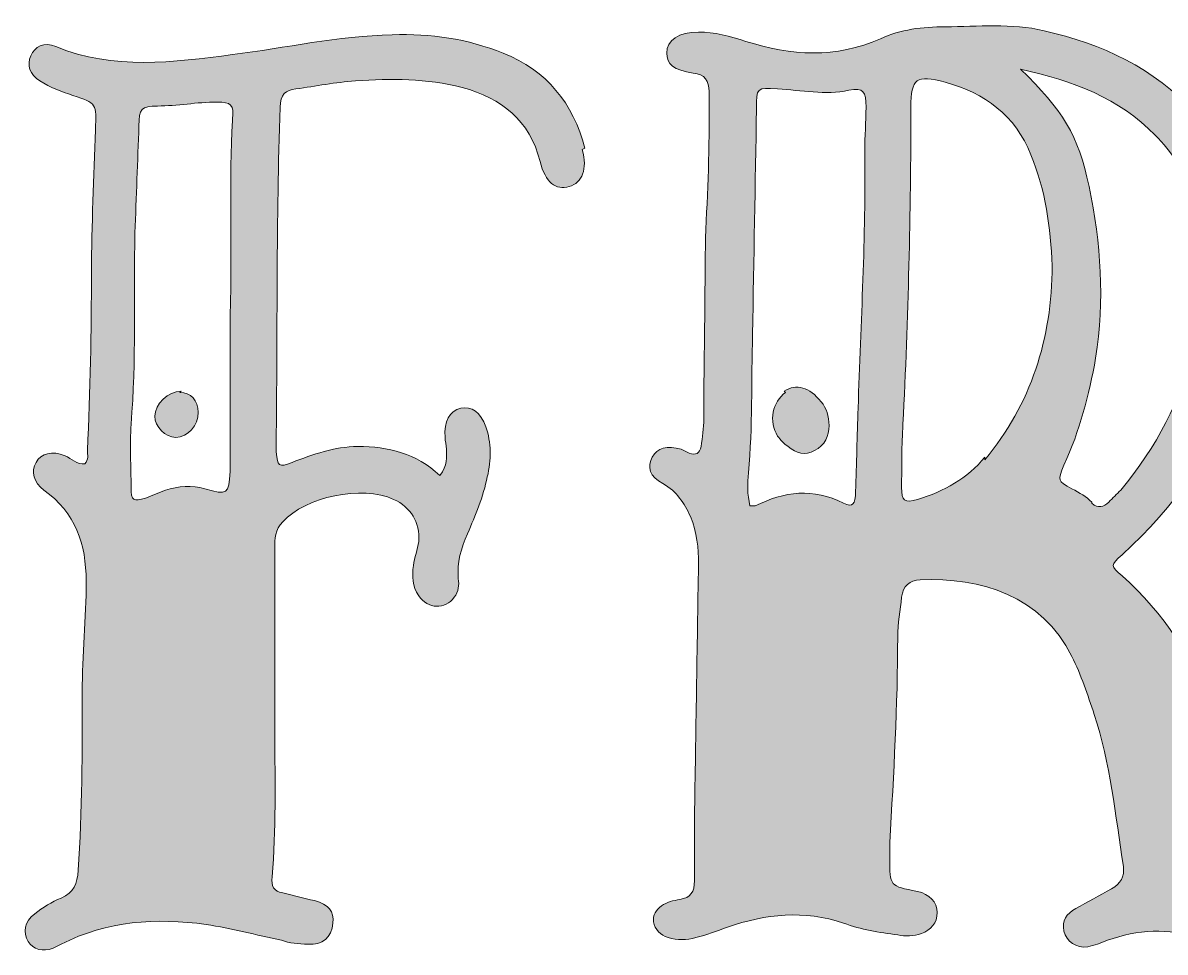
# Model space of a CAD drawing. Header units: inches. Extents: x 51 to 1029, y -812 to -272.
# Drawn here: x 550 to 642.7, y -423.9 to -348.5 of the extents above; entities that cross this region are included whole.
import ezdxf

# ---------------------------------------------------------------- set-up
doc = ezdxf.new("R2010")
doc.units = ezdxf.units.IN
doc.header["$MEASUREMENT"] = 0
doc.layers.add('Layer 1', color=7, linetype='Continuous')

# ---------------------------------------------------------------- blocks, each defined once
blk = doc.blocks.new('block 4')
at = {"layer": 'Layer 1', "true_color": 0xd81c2b}
h = blk.add_hatch(color=242, dxfattribs=at)
h.dxf.hatch_style = 2
edge = h.paths.add_edge_path()
edge.add_spline(control_points=[(653.433, -421.366), (653.647, -422.223), (653.219, -422.866), (652.468, -423.294), (651.397, -423.937), (650.219, -423.937), (649.041, -423.723), (647.862, -423.509), (646.578, -423.294), (645.399, -422.866), (642.935, -421.903), (640.472, -422.117), (638.009, -422.974), (637.472, -423.188), (636.937, -423.402), (636.403, -423.509), (635.437, -423.617), (634.688, -423.08), (634.474, -422.223), (634.26, -421.366), (634.688, -420.831), (635.437, -420.403), (636.403, -419.868), (637.366, -419.331), (638.329, -418.796), (639.08, -418.368), (639.401, -417.831), (639.294, -416.976), (638.652, -412.798), (638.223, -408.621), (636.937, -404.658), (636.403, -403.051), (635.866, -401.444), (635.117, -399.945), (632.654, -395.017), (627.725, -393.517), (622.799, -393.731), (621.942, -393.731), (621.407, -394.268), (621.299, -395.125), (621.192, -396.196), (620.978, -397.266), (620.978, -398.337), (620.978, -403.907), (620.656, -409.478), (620.335, -415.047), (620.335, -415.476), (620.335, -415.905), (620.335, -416.333), (620.335, -418.582), (620.335, -418.582), (622.584, -419.011), (623.548, -419.225), (624.191, -419.868), (624.191, -420.723), (624.191, -421.58), (623.656, -422.117), (622.907, -422.437), (622.264, -422.652), (621.621, -422.652), (620.978, -422.545), (619.478, -422.331), (617.978, -422.117), (616.586, -421.58), (613.372, -420.509), (610.266, -420.831), (607.16, -421.903), (606.303, -422.223), (605.447, -422.545), (604.59, -422.76), (603.84, -422.974), (603.09, -422.974), (602.341, -422.76), (601.698, -422.545), (601.27, -422.117), (601.162, -421.474), (601.056, -420.937), (601.376, -420.509), (601.805, -420.188), (602.233, -419.868), (602.768, -419.76), (603.305, -419.654), (604.162, -419.546), (604.482, -419.011), (604.482, -418.154), (604.482, -416.439), (604.482, -414.725), (604.482, -413.013), (604.59, -406.158), (604.697, -399.302), (604.805, -392.447), (604.805, -391.162), (604.697, -389.876), (604.162, -388.59), (603.625, -387.519), (603.09, -386.556), (601.913, -385.913), (600.841, -385.378), (600.627, -384.521), (601.056, -383.77), (601.484, -383.021), (602.233, -382.807), (603.411, -383.127), (603.625, -383.235), (603.84, -383.342), (604.054, -383.45), (604.59, -383.664), (604.911, -383.45), (605.019, -382.913), (605.125, -382.164), (605.233, -381.415), (605.233, -380.664), (605.233, -376.701), (605.339, -372.737), (605.339, -368.776), (605.339, -365.027), (605.662, -361.384), (605.662, -357.635), (605.662, -356.458), (605.662, -355.28), (605.662, -354.101), (605.662, -353.244), (605.339, -352.709), (604.376, -352.601), (602.768, -352.386), (602.233, -351.852), (602.233, -350.994), (602.233, -349.923), (603.197, -349.28), (604.805, -349.28), (606.089, -349.28), (607.374, -349.603), (608.66, -350.031), (612.303, -351.209), (615.944, -351.423), (619.586, -349.817), (621.192, -349.066), (623.013, -348.852), (624.833, -348.852), (627.511, -348.852), (630.189, -348.531), (632.868, -349.174), (637.58, -350.245), (641.758, -352.172), (645.078, -355.815), (646.899, -357.743), (648.076, -359.992), (648.613, -362.562), (650.968, -374.023), (647.97, -383.77), (639.186, -391.697), (638.223, -392.554), (638.223, -392.554), (639.186, -393.411), (642.615, -396.411), (644.97, -400.158), (646.47, -404.443), (647.648, -407.87), (648.399, -411.405), (648.719, -415.047), (648.827, -416.547), (649.256, -417.939), (649.684, -419.331), (649.898, -420.188), (650.327, -420.723), (651.29, -420.617), (651.505, -420.617), (651.719, -420.617), (651.933, -420.617), (652.682, -420.723), (653.219, -421.152), (653.433, -421.903), (653.433, -421.903), (653.433, -421.366), (653.433, -421.366)], knot_values=[0, 0, 0, 0, 1, 1, 1, 2, 2, 2, 3, 3, 3, 4, 4, 4, 5, 5, 5, 6, 6, 6, 7, 7, 7, 8, 8, 8, 9, 9, 9, 10, 10, 10, 11, 11, 11, 12, 12, 12, 13, 13, 13, 14, 14, 14, 15, 15, 15, 16, 16, 16, 17, 17, 17, 18, 18, 18, 19, 19, 19, 20, 20, 20, 21, 21, 21, 22, 22, 22, 23, 23, 23, 24, 24, 24, 25, 25, 25, 26, 26, 26, 27, 27, 27, 28, 28, 28, 29, 29, 29, 30, 30, 30, 31, 31, 31, 32, 32, 32, 33, 33, 33, 34, 34, 34, 35, 35, 35, 36, 36, 36, 37, 37, 37, 38, 38, 38, 39, 39, 39, 40, 40, 40, 41, 41, 41, 42, 42, 42, 43, 43, 43, 44, 44, 44, 45, 45, 45, 46, 46, 46, 47, 47, 47, 48, 48, 48, 49, 49, 49, 50, 50, 50, 51, 51, 51, 52, 52, 52, 53, 53, 53, 54, 54, 54, 55, 55, 55, 56, 56, 56, 57, 57, 57, 58, 58, 58, 58], degree=3, periodic=1)
edge = h.paths.add_edge_path()
edge.add_spline(control_points=[(618.407, -355.386), (618.407, -354.101), (618.193, -353.78), (617.015, -353.994), (615.086, -354.423), (613.158, -353.994), (611.231, -353.886), (609.517, -353.78), (609.517, -353.78), (609.517, -355.493), (609.409, -361.599), (609.303, -367.705), (609.196, -373.809), (609.088, -377.558), (609.196, -381.307), (608.874, -385.056), (608.768, -385.913), (608.768, -386.77), (608.982, -387.733), (609.196, -387.733), (609.303, -387.733), (609.409, -387.733), (611.766, -386.556), (614.123, -386.235), (616.586, -387.519), (617.335, -387.841), (617.55, -387.627), (617.55, -386.556), (617.658, -384.307), (617.658, -382.058), (617.764, -379.807), (617.978, -372.845), (618.407, -365.882), (618.301, -358.921), (618.301, -357.743), (618.407, -356.564), (618.407, -355.386)], knot_values=[0, 0, 0, 0, 1, 1, 1, 2, 2, 2, 3, 3, 3, 4, 4, 4, 5, 5, 5, 6, 6, 6, 7, 7, 7, 8, 8, 8, 9, 9, 9, 10, 10, 10, 11, 11, 11, 12, 12, 12, 12], degree=3, periodic=1)
edge = h.paths.add_edge_path()
edge.add_spline(control_points=[(611.766, -378.415), (612.731, -377.772), (613.801, -378.094), (614.766, -379.272), (615.194, -379.807), (615.409, -380.45), (615.409, -381.2), (615.409, -382.058), (615.086, -382.807), (614.229, -383.235), (613.48, -383.664), (612.731, -383.45), (612.088, -382.913), (611.766, -382.7), (611.445, -382.378), (611.231, -382.058), (610.48, -380.878), (610.803, -379.272), (611.874, -378.523), (611.874, -378.523), (611.766, -378.415), (611.766, -378.415)], knot_values=[0, 0, 0, 0, 1, 1, 1, 2, 2, 2, 3, 3, 3, 4, 4, 4, 5, 5, 5, 6, 6, 6, 7, 7, 7, 7], degree=3, periodic=1)
edge = h.paths.add_edge_path()
edge.add_spline(control_points=[(628.047, -383.984), (631.796, -379.486), (633.509, -374.131), (633.509, -368.239), (633.403, -365.133), (632.974, -362.135), (631.796, -359.242), (630.511, -356.029), (628.047, -354.209), (624.833, -353.352), (622.478, -352.709), (622.049, -353.029), (622.049, -355.386), (622.049, -363.956), (621.835, -372.525), (621.407, -381.093), (621.299, -382.807), (621.299, -384.521), (621.299, -386.235), (621.299, -387.305), (621.513, -387.519), (622.584, -387.198), (624.727, -386.556), (626.654, -385.484), (628.047, -383.77), (628.047, -383.77), (628.047, -383.984), (628.047, -383.984)], knot_values=[0, 0, 0, 0, 1, 1, 1, 2, 2, 2, 3, 3, 3, 4, 4, 4, 5, 5, 5, 6, 6, 6, 7, 7, 7, 8, 8, 8, 9, 9, 9, 9], degree=3, periodic=1)
edge = h.paths.add_edge_path()
edge.add_spline(control_points=[(636.723, -387.519), (637.258, -387.948), (637.686, -387.841), (638.115, -387.413), (638.437, -387.091), (638.758, -386.77), (639.08, -386.448), (644.97, -379.378), (646.899, -371.346), (644.65, -362.348), (644.221, -360.527), (643.258, -359.027), (641.864, -357.635), (638.972, -354.637), (635.223, -353.244), (630.939, -352.28), (634.366, -355.601), (635.652, -357.635), (636.509, -361.813), (637.472, -366.419), (637.794, -371.025), (637.044, -375.737), (636.509, -378.737), (635.76, -381.629), (634.474, -384.413), (633.938, -385.699), (633.938, -385.699), (635.117, -386.341), (635.76, -386.662), (636.295, -386.984), (636.723, -387.413), (636.723, -387.413), (636.723, -387.519), (636.723, -387.519)], knot_values=[0, 0, 0, 0, 1, 1, 1, 2, 2, 2, 3, 3, 3, 4, 4, 4, 5, 5, 5, 6, 6, 6, 7, 7, 7, 8, 8, 8, 9, 9, 9, 10, 10, 10, 11, 11, 11, 11], degree=3, periodic=1)
h = blk.add_hatch(color=242, dxfattribs=at)
h.dxf.hatch_style = 2
edge = h.paths.add_edge_path()
edge.add_spline(control_points=[(595.377, -358.815), (595.805, -360.421), (595.377, -361.492), (594.305, -361.813), (593.234, -362.135), (592.378, -361.492), (591.95, -359.778), (591.093, -356.458), (588.844, -354.637), (585.63, -353.78), (582.738, -353.029), (579.846, -353.029), (576.954, -353.244), (575.348, -353.352), (573.74, -353.672), (572.134, -353.886), (571.277, -353.994), (570.848, -354.315), (570.848, -355.386), (570.527, -364.49), (570.634, -373.595), (570.527, -382.7), (570.527, -382.913), (570.527, -383.127), (570.527, -383.342), (570.634, -384.521), (570.742, -384.627), (571.813, -384.199), (573.526, -383.556), (575.24, -382.913), (577.168, -382.913), (579.632, -382.913), (581.881, -383.45), (583.809, -385.27), (584.452, -384.413), (584.344, -383.77), (584.344, -383.127), (584.344, -382.807), (584.238, -382.486), (584.238, -382.164), (584.13, -380.878), (584.558, -380.021), (585.523, -379.807), (586.379, -379.593), (587.129, -380.129), (587.558, -381.307), (587.987, -382.592), (587.987, -383.984), (587.664, -385.378), (587.344, -386.984), (586.701, -388.484), (586.058, -389.982), (585.523, -391.162), (585.201, -392.339), (585.309, -393.625), (585.415, -394.16), (585.309, -394.696), (584.987, -395.125), (584.238, -396.196), (582.844, -396.088), (582.095, -395.017), (581.56, -394.268), (581.56, -393.411), (581.666, -392.554), (581.774, -391.911), (581.989, -391.268), (582.095, -390.625), (582.203, -389.019), (581.452, -387.841), (580.06, -387.198), (577.489, -386.021), (572.883, -386.984), (571.062, -389.019), (570.419, -389.662), (570.419, -390.411), (570.419, -391.162), (570.419, -396.196), (570.419, -401.229), (570.419, -406.264), (570.419, -410.121), (570.527, -413.976), (570.205, -417.831), (570.099, -418.582), (570.313, -419.011), (571.062, -419.117), (571.919, -419.331), (572.776, -419.546), (573.634, -419.76), (574.811, -420.082), (575.24, -420.617), (575.133, -421.58), (575.025, -422.76), (574.276, -423.402), (573.097, -423.294), (572.348, -423.294), (571.599, -423.188), (570.956, -422.974), (568.921, -422.545), (566.885, -422.009), (564.85, -421.688), (560.78, -421.152), (556.817, -421.366), (553.068, -423.294), (552.854, -423.402), (552.64, -423.509), (552.425, -423.617), (551.568, -423.937), (550.819, -423.723), (550.391, -423.08), (549.962, -422.331), (550.068, -421.474), (550.925, -420.831), (551.568, -420.296), (552.317, -419.868), (553.068, -419.546), (554.14, -419.117), (554.354, -418.368), (554.46, -417.296), (554.782, -412.476), (554.782, -407.656), (554.782, -402.837), (554.782, -399.837), (555.103, -396.837), (555.103, -393.839), (555.103, -390.839), (554.246, -388.27), (551.676, -386.448), (550.819, -385.807), (550.605, -384.949), (551.033, -384.199), (551.462, -383.45), (552.317, -383.235), (553.389, -383.664), (553.925, -383.878), (554.354, -384.413), (554.997, -384.307), (555.317, -383.984), (555.211, -383.556), (555.211, -383.235), (555.424, -378.415), (555.532, -373.595), (555.532, -368.776), (555.532, -364.919), (555.746, -361.064), (555.852, -357.207), (555.96, -355.066), (555.96, -355.066), (554.032, -354.423), (553.068, -354.101), (552.211, -353.78), (551.354, -353.244), (550.497, -352.709), (550.283, -351.958), (550.605, -351.209), (550.925, -350.46), (551.676, -350.031), (552.64, -350.46), (557.352, -352.386), (562.172, -351.745), (566.993, -351.102), (571.277, -350.566), (575.562, -349.603), (579.952, -349.495), (583.058, -349.388), (586.058, -349.817), (588.95, -350.994), (592.485, -352.386), (594.627, -355.066), (595.591, -358.707), (595.591, -358.707), (595.377, -358.815), (595.377, -358.815)], knot_values=[0, 0, 0, 0, 1, 1, 1, 2, 2, 2, 3, 3, 3, 4, 4, 4, 5, 5, 5, 6, 6, 6, 7, 7, 7, 8, 8, 8, 9, 9, 9, 10, 10, 10, 11, 11, 11, 12, 12, 12, 13, 13, 13, 14, 14, 14, 15, 15, 15, 16, 16, 16, 17, 17, 17, 18, 18, 18, 19, 19, 19, 20, 20, 20, 21, 21, 21, 22, 22, 22, 23, 23, 23, 24, 24, 24, 25, 25, 25, 26, 26, 26, 27, 27, 27, 28, 28, 28, 29, 29, 29, 30, 30, 30, 31, 31, 31, 32, 32, 32, 33, 33, 33, 34, 34, 34, 35, 35, 35, 36, 36, 36, 37, 37, 37, 38, 38, 38, 39, 39, 39, 40, 40, 40, 41, 41, 41, 42, 42, 42, 43, 43, 43, 44, 44, 44, 45, 45, 45, 46, 46, 46, 47, 47, 47, 48, 48, 48, 49, 49, 49, 50, 50, 50, 51, 51, 51, 52, 52, 52, 53, 53, 53, 54, 54, 54, 55, 55, 55, 56, 56, 56, 57, 57, 57, 57], degree=3, periodic=1)
edge = h.paths.add_edge_path()
edge.add_spline(control_points=[(566.993, -356.35), (567.099, -355.172), (566.885, -354.958), (565.707, -354.958), (564.101, -354.958), (562.493, -355.28), (560.887, -355.28), (559.601, -355.28), (559.387, -355.493), (559.387, -356.886), (559.281, -359.778), (559.173, -362.67), (559.066, -365.562), (558.958, -370.703), (559.173, -375.952), (558.746, -381.093), (558.638, -382.807), (558.746, -384.521), (558.746, -386.235), (558.746, -387.305), (558.958, -387.413), (559.923, -387.091), (560.458, -386.876), (560.995, -386.662), (561.53, -386.448), (562.601, -386.127), (563.672, -386.021), (564.744, -386.341), (566.564, -386.876), (566.67, -386.77), (566.778, -384.949), (566.778, -384.521), (566.778, -384.092), (566.778, -383.664), (566.778, -379.378), (566.778, -375.094), (566.778, -372.311), (566.993, -366.097), (566.67, -361.278), (566.993, -356.458), (566.993, -356.458), (566.993, -356.35), (566.993, -356.35)], knot_values=[0, 0, 0, 0, 1, 1, 1, 2, 2, 2, 3, 3, 3, 4, 4, 4, 5, 5, 5, 6, 6, 6, 7, 7, 7, 8, 8, 8, 9, 9, 9, 10, 10, 10, 11, 11, 11, 12, 12, 12, 13, 13, 13, 14, 14, 14, 14], degree=3, periodic=1)
edge = h.paths.add_edge_path()
edge.add_spline(control_points=[(562.707, -378.523), (563.564, -378.523), (564.207, -379.166), (564.207, -380.129), (564.207, -381.2), (563.35, -382.164), (562.387, -382.164), (561.53, -382.164), (560.672, -381.307), (560.672, -380.45), (560.672, -379.486), (561.744, -378.415), (562.815, -378.415), (562.815, -378.415), (562.707, -378.523), (562.707, -378.523)], knot_values=[0, 0, 0, 0, 1, 1, 1, 2, 2, 2, 3, 3, 3, 4, 4, 4, 5, 5, 5, 5], degree=3, periodic=1)
at = {"layer": 'Layer 1', "lineweight": 0}
for points, knots in [([(653.433, -421.366), (653.647, -422.223), (653.219, -422.866), (652.468, -423.294), (651.397, -423.937), (650.219, -423.937), (649.041, -423.723), (647.862, -423.509), (646.578, -423.294), (645.399, -422.866), (642.935, -421.903), (640.472, -422.117), (638.009, -422.974), (637.472, -423.188), (636.937, -423.402), (636.403, -423.509), (635.437, -423.617), (634.688, -423.08), (634.474, -422.223), (634.26, -421.366), (634.688, -420.831), (635.437, -420.403), (636.403, -419.868), (637.366, -419.331), (638.329, -418.796), (639.08, -418.368), (639.401, -417.831), (639.294, -416.976), (638.652, -412.798), (638.223, -408.621), (636.937, -404.658), (636.403, -403.051), (635.866, -401.444), (635.117, -399.945), (632.654, -395.017), (627.725, -393.517), (622.799, -393.731), (621.942, -393.731), (621.407, -394.268), (621.299, -395.125), (621.192, -396.196), (620.978, -397.266), (620.978, -398.337), (620.978, -403.907), (620.656, -409.478), (620.335, -415.047), (620.335, -415.476), (620.335, -415.905), (620.335, -416.333), (620.335, -418.582), (620.335, -418.582), (622.584, -419.011), (623.548, -419.225), (624.191, -419.868), (624.191, -420.723), (624.191, -421.58), (623.656, -422.117), (622.907, -422.437), (622.264, -422.652), (621.621, -422.652), (620.978, -422.545), (619.478, -422.331), (617.978, -422.117), (616.586, -421.58), (613.372, -420.509), (610.266, -420.831), (607.16, -421.903), (606.303, -422.223), (605.447, -422.545), (604.59, -422.76), (603.84, -422.974), (603.09, -422.974), (602.341, -422.76), (601.698, -422.545), (601.27, -422.117), (601.162, -421.474), (601.056, -420.937), (601.376, -420.509), (601.805, -420.188), (602.233, -419.868), (602.768, -419.76), (603.305, -419.654), (604.162, -419.546), (604.482, -419.011), (604.482, -418.154), (604.482, -416.439), (604.482, -414.725), (604.482, -413.013), (604.59, -406.158), (604.697, -399.302), (604.805, -392.447), (604.805, -391.162), (604.697, -389.876), (604.162, -388.59), (603.625, -387.519), (603.09, -386.556), (601.913, -385.913), (600.841, -385.378), (600.627, -384.521), (601.056, -383.77), (601.484, -383.021), (602.233, -382.807), (603.411, -383.127), (603.625, -383.235), (603.84, -383.342), (604.054, -383.45), (604.59, -383.664), (604.911, -383.45), (605.019, -382.913), (605.125, -382.164), (605.233, -381.415), (605.233, -380.664), (605.233, -376.701), (605.339, -372.737), (605.339, -368.776), (605.339, -365.027), (605.662, -361.384), (605.662, -357.635), (605.662, -356.458), (605.662, -355.28), (605.662, -354.101), (605.662, -353.244), (605.339, -352.709), (604.376, -352.601), (602.768, -352.386), (602.233, -351.852), (602.233, -350.994), (602.233, -349.923), (603.197, -349.28), (604.805, -349.28), (606.089, -349.28), (607.374, -349.603), (608.66, -350.031), (612.303, -351.209), (615.944, -351.423), (619.586, -349.817), (621.192, -349.066), (623.013, -348.852), (624.833, -348.852), (627.511, -348.852), (630.189, -348.531), (632.868, -349.174), (637.58, -350.245), (641.758, -352.172), (645.078, -355.815), (646.899, -357.743), (648.076, -359.992), (648.613, -362.562), (650.968, -374.023), (647.97, -383.77), (639.186, -391.697), (638.223, -392.554), (638.223, -392.554), (639.186, -393.411), (642.615, -396.411), (644.97, -400.158), (646.47, -404.443), (647.648, -407.87), (648.399, -411.405), (648.719, -415.047), (648.827, -416.547), (649.256, -417.939), (649.684, -419.331), (649.898, -420.188), (650.327, -420.723), (651.29, -420.617), (651.505, -420.617), (651.719, -420.617), (651.933, -420.617), (652.682, -420.723), (653.219, -421.152), (653.433, -421.903), (653.433, -421.903), (653.433, -421.366), (653.433, -421.366)], [0, 0, 0, 0, 1, 1, 1, 2, 2, 2, 3, 3, 3, 4, 4, 4, 5, 5, 5, 6, 6, 6, 7, 7, 7, 8, 8, 8, 9, 9, 9, 10, 10, 10, 11, 11, 11, 12, 12, 12, 13, 13, 13, 14, 14, 14, 15, 15, 15, 16, 16, 16, 17, 17, 17, 18, 18, 18, 19, 19, 19, 20, 20, 20, 21, 21, 21, 22, 22, 22, 23, 23, 23, 24, 24, 24, 25, 25, 25, 26, 26, 26, 27, 27, 27, 28, 28, 28, 29, 29, 29, 30, 30, 30, 31, 31, 31, 32, 32, 32, 33, 33, 33, 34, 34, 34, 35, 35, 35, 36, 36, 36, 37, 37, 37, 38, 38, 38, 39, 39, 39, 40, 40, 40, 41, 41, 41, 42, 42, 42, 43, 43, 43, 44, 44, 44, 45, 45, 45, 46, 46, 46, 47, 47, 47, 48, 48, 48, 49, 49, 49, 50, 50, 50, 51, 51, 51, 52, 52, 52, 53, 53, 53, 54, 54, 54, 55, 55, 55, 56, 56, 56, 57, 57, 57, 58, 58, 58, 58]), ([(595.377, -358.815), (595.805, -360.421), (595.377, -361.492), (594.305, -361.813), (593.234, -362.135), (592.378, -361.492), (591.95, -359.778), (591.093, -356.458), (588.844, -354.637), (585.63, -353.78), (582.738, -353.029), (579.846, -353.029), (576.954, -353.244), (575.348, -353.352), (573.74, -353.672), (572.134, -353.886), (571.277, -353.994), (570.848, -354.315), (570.848, -355.386), (570.527, -364.49), (570.634, -373.595), (570.527, -382.7), (570.527, -382.913), (570.527, -383.127), (570.527, -383.342), (570.634, -384.521), (570.742, -384.627), (571.813, -384.199), (573.526, -383.556), (575.24, -382.913), (577.168, -382.913), (579.632, -382.913), (581.881, -383.45), (583.809, -385.27), (584.452, -384.413), (584.344, -383.77), (584.344, -383.127), (584.344, -382.807), (584.238, -382.486), (584.238, -382.164), (584.13, -380.878), (584.558, -380.021), (585.523, -379.807), (586.379, -379.593), (587.129, -380.129), (587.558, -381.307), (587.987, -382.592), (587.987, -383.984), (587.664, -385.378), (587.344, -386.984), (586.701, -388.484), (586.058, -389.982), (585.523, -391.162), (585.201, -392.339), (585.309, -393.625), (585.415, -394.16), (585.309, -394.696), (584.987, -395.125), (584.238, -396.196), (582.844, -396.088), (582.095, -395.017), (581.56, -394.268), (581.56, -393.411), (581.666, -392.554), (581.774, -391.911), (581.989, -391.268), (582.095, -390.625), (582.203, -389.019), (581.452, -387.841), (580.06, -387.198), (577.489, -386.021), (572.883, -386.984), (571.062, -389.019), (570.419, -389.662), (570.419, -390.411), (570.419, -391.162), (570.419, -396.196), (570.419, -401.229), (570.419, -406.264), (570.419, -410.121), (570.527, -413.976), (570.205, -417.831), (570.099, -418.582), (570.313, -419.011), (571.062, -419.117), (571.919, -419.331), (572.776, -419.546), (573.634, -419.76), (574.811, -420.082), (575.24, -420.617), (575.133, -421.58), (575.025, -422.76), (574.276, -423.402), (573.097, -423.294), (572.348, -423.294), (571.599, -423.188), (570.956, -422.974), (568.921, -422.545), (566.885, -422.009), (564.85, -421.688), (560.78, -421.152), (556.817, -421.366), (553.068, -423.294), (552.854, -423.402), (552.64, -423.509), (552.425, -423.617), (551.568, -423.937), (550.819, -423.723), (550.391, -423.08), (549.962, -422.331), (550.068, -421.474), (550.925, -420.831), (551.568, -420.296), (552.317, -419.868), (553.068, -419.546), (554.14, -419.117), (554.354, -418.368), (554.46, -417.296), (554.782, -412.476), (554.782, -407.656), (554.782, -402.837), (554.782, -399.837), (555.103, -396.837), (555.103, -393.839), (555.103, -390.839), (554.246, -388.27), (551.676, -386.448), (550.819, -385.807), (550.605, -384.949), (551.033, -384.199), (551.462, -383.45), (552.317, -383.235), (553.389, -383.664), (553.925, -383.878), (554.354, -384.413), (554.997, -384.307), (555.317, -383.984), (555.211, -383.556), (555.211, -383.235), (555.424, -378.415), (555.532, -373.595), (555.532, -368.776), (555.532, -364.919), (555.746, -361.064), (555.852, -357.207), (555.96, -355.066), (555.96, -355.066), (554.032, -354.423), (553.068, -354.101), (552.211, -353.78), (551.354, -353.244), (550.497, -352.709), (550.283, -351.958), (550.605, -351.209), (550.925, -350.46), (551.676, -350.031), (552.64, -350.46), (557.352, -352.386), (562.172, -351.745), (566.993, -351.102), (571.277, -350.566), (575.562, -349.603), (579.952, -349.495), (583.058, -349.388), (586.058, -349.817), (588.95, -350.994), (592.485, -352.386), (594.627, -355.066), (595.591, -358.707), (595.591, -358.707), (595.377, -358.815), (595.377, -358.815)], [0, 0, 0, 0, 1, 1, 1, 2, 2, 2, 3, 3, 3, 4, 4, 4, 5, 5, 5, 6, 6, 6, 7, 7, 7, 8, 8, 8, 9, 9, 9, 10, 10, 10, 11, 11, 11, 12, 12, 12, 13, 13, 13, 14, 14, 14, 15, 15, 15, 16, 16, 16, 17, 17, 17, 18, 18, 18, 19, 19, 19, 20, 20, 20, 21, 21, 21, 22, 22, 22, 23, 23, 23, 24, 24, 24, 25, 25, 25, 26, 26, 26, 27, 27, 27, 28, 28, 28, 29, 29, 29, 30, 30, 30, 31, 31, 31, 32, 32, 32, 33, 33, 33, 34, 34, 34, 35, 35, 35, 36, 36, 36, 37, 37, 37, 38, 38, 38, 39, 39, 39, 40, 40, 40, 41, 41, 41, 42, 42, 42, 43, 43, 43, 44, 44, 44, 45, 45, 45, 46, 46, 46, 47, 47, 47, 48, 48, 48, 49, 49, 49, 50, 50, 50, 51, 51, 51, 52, 52, 52, 53, 53, 53, 54, 54, 54, 55, 55, 55, 56, 56, 56, 57, 57, 57, 57]), ([(636.723, -387.519), (637.258, -387.948), (637.686, -387.841), (638.115, -387.413), (638.437, -387.091), (638.758, -386.77), (639.08, -386.448), (644.97, -379.378), (646.899, -371.346), (644.65, -362.348), (644.221, -360.527), (643.258, -359.027), (641.864, -357.635), (638.972, -354.637), (635.223, -353.244), (630.939, -352.28), (634.366, -355.601), (635.652, -357.635), (636.509, -361.813), (637.472, -366.419), (637.794, -371.025), (637.044, -375.737), (636.509, -378.737), (635.76, -381.629), (634.474, -384.413), (633.938, -385.699), (633.938, -385.699), (635.117, -386.341), (635.76, -386.662), (636.295, -386.984), (636.723, -387.413), (636.723, -387.413), (636.723, -387.519), (636.723, -387.519)], [0, 0, 0, 0, 1, 1, 1, 2, 2, 2, 3, 3, 3, 4, 4, 4, 5, 5, 5, 6, 6, 6, 7, 7, 7, 8, 8, 8, 9, 9, 9, 10, 10, 10, 11, 11, 11, 11]), ([(628.047, -383.984), (631.796, -379.486), (633.509, -374.131), (633.509, -368.239), (633.403, -365.133), (632.974, -362.135), (631.796, -359.242), (630.511, -356.029), (628.047, -354.209), (624.833, -353.352), (622.478, -352.709), (622.049, -353.029), (622.049, -355.386), (622.049, -363.956), (621.835, -372.525), (621.407, -381.093), (621.299, -382.807), (621.299, -384.521), (621.299, -386.235), (621.299, -387.305), (621.513, -387.519), (622.584, -387.198), (624.727, -386.556), (626.654, -385.484), (628.047, -383.77), (628.047, -383.77), (628.047, -383.984), (628.047, -383.984)], [0, 0, 0, 0, 1, 1, 1, 2, 2, 2, 3, 3, 3, 4, 4, 4, 5, 5, 5, 6, 6, 6, 7, 7, 7, 8, 8, 8, 9, 9, 9, 9]), ([(618.407, -355.386), (618.407, -354.101), (618.193, -353.78), (617.015, -353.994), (615.086, -354.423), (613.158, -353.994), (611.231, -353.886), (609.517, -353.78), (609.517, -353.78), (609.517, -355.493), (609.409, -361.599), (609.303, -367.705), (609.196, -373.809), (609.088, -377.558), (609.196, -381.307), (608.874, -385.056), (608.768, -385.913), (608.768, -386.77), (608.982, -387.733), (609.196, -387.733), (609.303, -387.733), (609.409, -387.733), (611.766, -386.556), (614.123, -386.235), (616.586, -387.519), (617.335, -387.841), (617.55, -387.627), (617.55, -386.556), (617.658, -384.307), (617.658, -382.058), (617.764, -379.807), (617.978, -372.845), (618.407, -365.882), (618.301, -358.921), (618.301, -357.743), (618.407, -356.564), (618.407, -355.386)], [0, 0, 0, 0, 1, 1, 1, 2, 2, 2, 3, 3, 3, 4, 4, 4, 5, 5, 5, 6, 6, 6, 7, 7, 7, 8, 8, 8, 9, 9, 9, 10, 10, 10, 11, 11, 11, 12, 12, 12, 12]), ([(566.993, -356.35), (567.099, -355.172), (566.885, -354.958), (565.707, -354.958), (564.101, -354.958), (562.493, -355.28), (560.887, -355.28), (559.601, -355.28), (559.387, -355.493), (559.387, -356.886), (559.281, -359.778), (559.173, -362.67), (559.066, -365.562), (558.958, -370.703), (559.173, -375.952), (558.746, -381.093), (558.638, -382.807), (558.746, -384.521), (558.746, -386.235), (558.746, -387.305), (558.958, -387.413), (559.923, -387.091), (560.458, -386.876), (560.995, -386.662), (561.53, -386.448), (562.601, -386.127), (563.672, -386.021), (564.744, -386.341), (566.564, -386.876), (566.67, -386.77), (566.778, -384.949), (566.778, -384.521), (566.778, -384.092), (566.778, -383.664), (566.778, -379.378), (566.778, -375.094), (566.778, -372.311), (566.993, -366.097), (566.67, -361.278), (566.993, -356.458), (566.993, -356.458), (566.993, -356.35), (566.993, -356.35)], [0, 0, 0, 0, 1, 1, 1, 2, 2, 2, 3, 3, 3, 4, 4, 4, 5, 5, 5, 6, 6, 6, 7, 7, 7, 8, 8, 8, 9, 9, 9, 10, 10, 10, 11, 11, 11, 12, 12, 12, 13, 13, 13, 14, 14, 14, 14]), ([(611.766, -378.415), (612.731, -377.772), (613.801, -378.094), (614.766, -379.272), (615.194, -379.807), (615.409, -380.45), (615.409, -381.2), (615.409, -382.058), (615.086, -382.807), (614.229, -383.235), (613.48, -383.664), (612.731, -383.45), (612.088, -382.913), (611.766, -382.7), (611.445, -382.378), (611.231, -382.058), (610.48, -380.878), (610.803, -379.272), (611.874, -378.523), (611.874, -378.523), (611.766, -378.415), (611.766, -378.415)], [0, 0, 0, 0, 1, 1, 1, 2, 2, 2, 3, 3, 3, 4, 4, 4, 5, 5, 5, 6, 6, 6, 7, 7, 7, 7]), ([(562.707, -378.523), (563.564, -378.523), (564.207, -379.166), (564.207, -380.129), (564.207, -381.2), (563.35, -382.164), (562.387, -382.164), (561.53, -382.164), (560.672, -381.307), (560.672, -380.45), (560.672, -379.486), (561.744, -378.415), (562.815, -378.415), (562.815, -378.415), (562.707, -378.523), (562.707, -378.523)], [0, 0, 0, 0, 1, 1, 1, 2, 2, 2, 3, 3, 3, 4, 4, 4, 5, 5, 5, 5])]:
    blk.add_open_spline(points, degree=3, knots=knots, dxfattribs=at)
blk = doc.blocks.new('block 2')
at = {"layer": 'Layer 1'}
blk.add_blockref('block 4', (0, 0), dxfattribs=at)

msp = doc.modelspace()

# ---------------------------------------------------------------- block references
at = {"layer": 'Layer 1'}
msp.add_blockref('block 2', (0, 0), dxfattribs=at)

doc.saveas('drawing.dxf')
